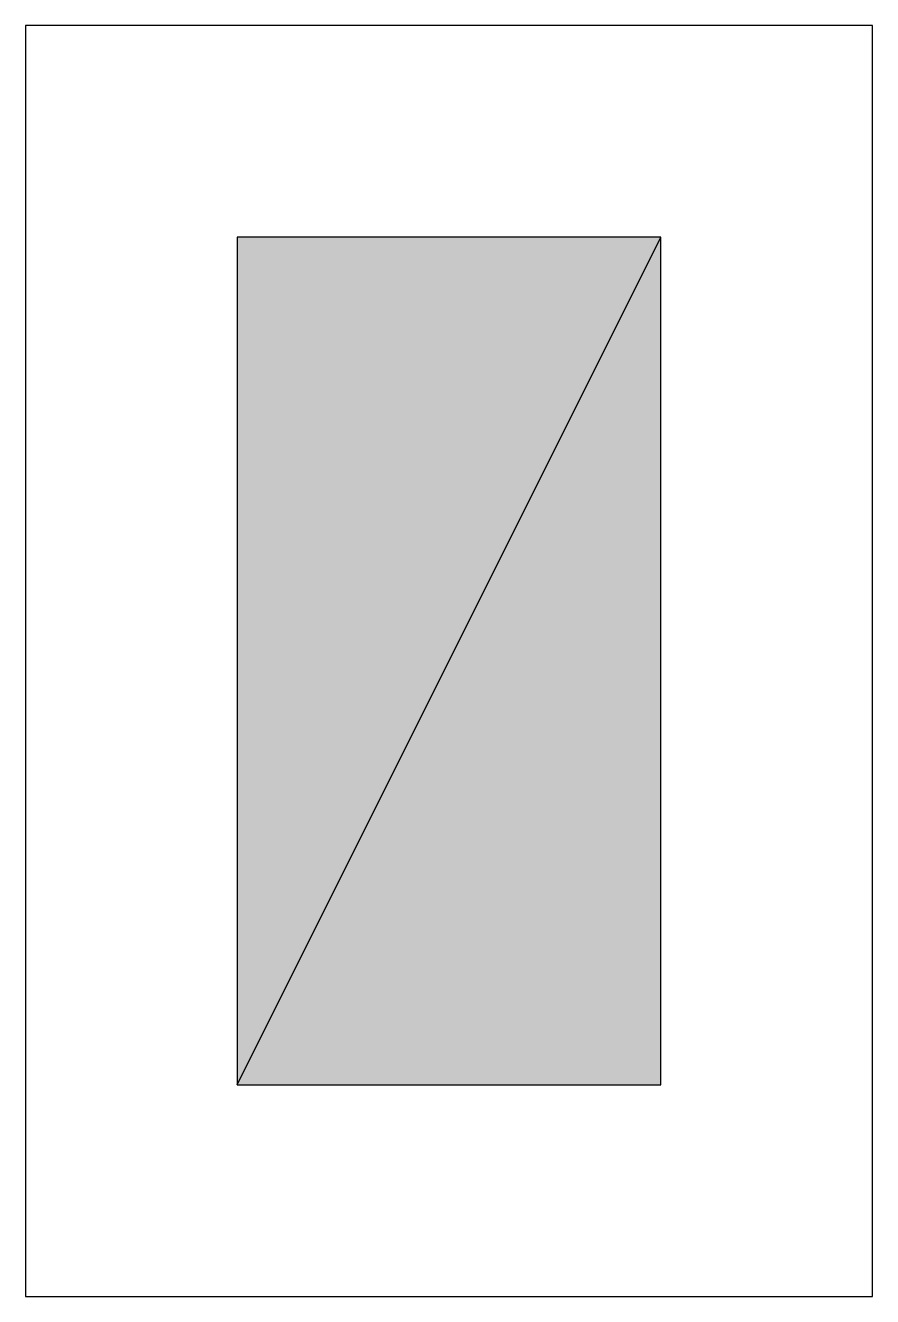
# Model space of a CAD drawing. Extents: x -0.1 to 0.3, y -0.1 to 0.5.
import ezdxf

# ---------------------------------------------------------------- set-up
doc = ezdxf.new("R2010")
doc.units = 0
doc.header["$LTSCALE"] = 0.2

msp = doc.modelspace()

# ---------------------------------------------------------------- hatches: boundary and pattern name
at = {"ltscale": 0.5}
msp.add_hatch(color=256, dxfattribs=at).paths.add_polyline_path([(0.2, 0), (0.2, 0.4), (0, 0.4), (0, 0)])

# ---------------------------------------------------------------- linework, layer by layer
msp.add_line((0, 0), (0.2, 0.4))
at = {"ltscale": 0.5, "flags": 128}
for points in [[(0.3, -0.1), (0.3, 0.5), (-0.1, 0.5), (-0.1, -0.1)], [(0.2, 0), (0.2, 0.4), (0, 0.4), (0, 0)]]:
    msp.add_lwpolyline(points, close=True, dxfattribs=at)

doc.saveas('drawing.dxf')
